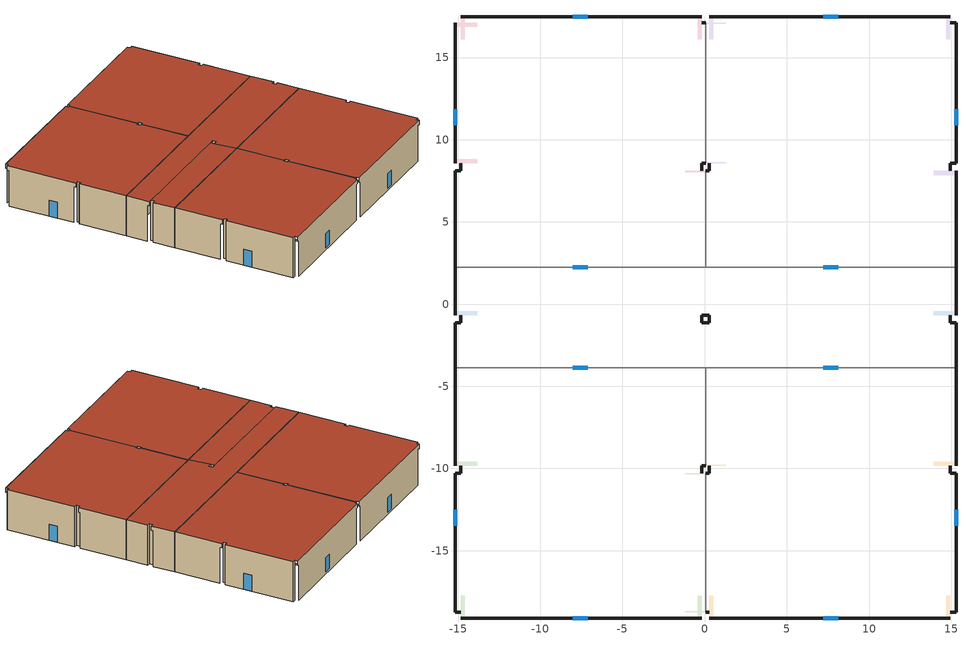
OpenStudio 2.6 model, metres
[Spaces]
101 Space
 floor outside: 1.27,-9.76 1.27,-9.83 0.05,-9.83 0.05,-9.76 z4.57; 0.53,-17.76 0.53,-19.1 0.28,-19.1 0.28,-17.76 z4.57; 15.29,-9.58 15.29,-9.83 13.94,-9.83 13.94,-9.58 z4.57; 14.93,-17.76 14.93,-19.1 14.69,-19.1 14.69,-17.76 z4.57
 wall outside: 14.93,-18.75 15.29,-18.75 15.29,-10.29 14.93,-10.29 14.93,-9.83 / 0.05,-18.75 0.28,-18.75 / 0.28,-9.83 0.28,-10.29 0.05,-10.29 z0:5.12; 15.29,-9.83,5.12 15.29,-9.83,4.57 15.29,-9.58,4.57 15.29,-9.58,0 15.29,-3.86,0 15.29,-3.86,5.12; 0.28,-19.1,5.12 0.28,-19.1,4.57 0.53,-19.1,4.57 0.53,-19.1,0 14.69,-19.1,0 14.69,-19.1,4.57 14.93,-19.1,4.57 14.93,-19.1,5.12
 wall to 102 Space: 0.05,-3.86,5.12 0.05,-3.86,0 0.05,-9.76,0 0.05,-9.76,4.57 0.05,-9.83,4.57 0.05,-9.83,5.12; 0.05,-10.29,5.12 0.05,-10.29,4.57 0.05,-10.36,4.57 0.05,-10.36,0 0.05,-18.68,0 0.05,-18.68,4.57 0.05,-18.75,4.57 0.05,-18.75,5.12
 wall to 105 Space: 15.29,-3.86 0.05,-3.86 z0:5.12
 window: 15.29,-13.49 15.29,-12.52 z0:2.06; 7.21,-19.1 8.13,-19.1 z0.3:2.13
 window inside: 8.13,-3.86 7.21,-3.86 z0:2.13
 roof outside: 14.93,-19.1 14.93,-18.75 15.29,-18.75 15.29,-10.29 14.93,-10.29 14.93,-9.83 15.29,-9.83 15.29,-3.86 0.05,-3.86 0.05,-9.83 0.28,-9.83 0.28,-10.29 0.05,-10.29 0.05,-18.75 0.28,-18.75 0.28,-19.1 z5.12
102 Space
 floor outside: -13.84,-9.58 -13.84,-9.83 -15.19,-9.83 -15.19,-9.58 z4.57; -14.59,-17.76 -14.59,-19.1 -14.83,-19.1 -14.83,-17.76 z4.57; 0.05,-10.29 0.05,-10.36 -1.17,-10.36 -1.17,-10.29 z4.57; -0.18,-17.76 -0.18,-18.68 0.05,-18.68 0.05,-18.75 -0.18,-18.75 -0.18,-19.1 -0.43,-19.1 -0.43,-18.75 -1.17,-18.75 -1.17,-18.68 -0.43,-18.68 -0.43,-17.76 z4.57
 wall outside: -0.18,-10.29 -0.18,-9.83 0.05,-9.83 / -14.83,-9.83 -14.83,-10.29 -15.19,-10.29 -15.19,-18.75 -14.83,-18.75 z0:5.12; -14.83,-19.1,5.12 -14.83,-19.1,4.57 -14.59,-19.1,4.57 -14.59,-19.1,0 -0.43,-19.1,0 -0.43,-19.1,4.57 -0.18,-19.1,4.57 -0.18,-19.1,5.12; -15.19,-3.86,5.12 -15.19,-3.86,0 -15.19,-9.58,0 -15.19,-9.58,4.57 -15.19,-9.83,4.57 -15.19,-9.83,5.12
 wall to 105 Space: 0.05,-3.86 -15.19,-3.86 z0:5.12
 window: -8.03,-19.1 -7.11,-19.1 z0.3:2.13; -15.19,-12.52 -15.19,-13.49 z0:2.06
 window inside: -7.11,-3.86 -8.03,-3.86 z0:2.13
 roof outside: -0.18,-19.1 -0.18,-18.75 0.05,-18.75 0.05,-10.29 -0.18,-10.29 -0.18,-9.83 0.05,-9.83 0.05,-3.86 -15.19,-3.86 -15.19,-9.83 -14.83,-9.83 -14.83,-10.29 -15.19,-10.29 -15.19,-18.75 -14.83,-18.75 -14.83,-19.1 z5.12
105 Space
 floor outside: -13.84,-0.44 -13.84,-0.69 -15.19,-0.69 -15.19,-0.44 z4.57; 15.29,-0.44 15.29,-0.69 13.94,-0.69 13.94,-0.44 z4.57
 wall outside: 15.29,-3.86 15.29,-1.14 14.93,-1.14 14.93,-0.69 / -14.83,-0.69 -14.83,-1.14 -15.19,-1.14 -15.19,-3.86 / 0.28,-1.14 -0.18,-1.14 -0.18,-0.69 0.28,-0.69 0.28,-1.14 z0:5.12; 15.29,-0.69,5.12 15.29,-0.69,4.57 15.29,-0.44,4.57 15.29,-0.44,0 15.29,2.23,0 15.29,2.23,5.12; -15.19,2.23,5.12 -15.19,2.23,0 -15.19,-0.44,0 -15.19,-0.44,4.57 -15.19,-0.69,4.57 -15.19,-0.69,5.12
 wall to 103 Space: 0.05,2.23 -15.19,2.23 z0:5.12
 wall to 104 Space: 15.29,2.23 0.05,2.23 z0:5.12
 window inside: -7.11,2.23 -8.03,2.23 / 8.13,2.23 7.21,2.23 z0:2.13
 roof outside: 0.05,-3.86 -0.18,-1.14 -0.18,-0.69 -14.83,-0.69 -14.83,-1.14 -15.19,-1.14 -15.19,-3.86 z5.12; 15.29,-3.86 15.29,-1.14 14.93,-1.14 14.93,-0.69 15.29,-0.69 15.29,2.23 -15.19,2.23 -15.19,-0.69 0.28,-0.69 0.28,-1.14 -0.18,-1.14 0.05,-3.86 z5.12
103 Space
 floor outside: -13.84,8.81 -13.84,8.56 -15.19,8.56 -15.19,8.81 z4.57; 0.05,8.1 0.05,8.03 -1.17,8.03 -1.17,8.1 z4.57; -0.18,17.47 -0.18,16.13 -0.43,16.13 -0.43,17.47 z4.57; -14.59,17.47 -14.59,17.12 -13.84,17.12 -13.84,16.87 -14.59,16.87 -14.59,16.13 -14.83,16.13 -14.83,16.87 -15.19,16.87 -15.19,17.12 -14.83,17.12 -14.83,17.47 z4.57
 wall outside: 0.05,17.12 -0.18,17.12 / -0.18,8.1 -0.18,8.56 0.05,8.56 / -14.83,8.56 -14.83,8.1 -15.19,8.1 -15.19,2.23 z0:5.12; -0.18,17.47,5.12 -0.18,17.47,4.57 -0.43,17.47,4.57 -0.43,17.47,0 -14.59,17.47,0 -14.59,17.47,4.57 -14.83,17.47,4.57 -14.83,17.47,5.12; -15.19,17.12,5.12 -15.19,17.12,4.57 -15.19,16.87,4.57 -15.19,16.87,0 -15.19,8.81,0 -15.19,8.81,4.57 -15.19,8.56,4.57 -15.19,8.56,5.12
 wall to 104 Space: 0.05,2.23,5.12 0.05,2.23,0 0.05,8.03,0 0.05,8.03,4.57 0.05,8.1,4.57 0.05,8.1,5.12; 0.05,8.56,5.12 0.05,8.56,4.57 0.05,8.63,4.57 0.05,8.63,0 0.05,17.05,0 0.05,17.05,4.57 0.05,17.12,4.57 0.05,17.12,5.12
 window: -7.11,17.47 -8.03,17.47 z0.3:2.13; -15.19,11.86 -15.19,10.89 z0:2.06
 roof outside: 0.05,2.23 0.05,8.1 -0.18,8.1 -0.18,8.56 0.05,8.56 0.05,17.12 -0.18,17.12 -0.18,17.47 -14.83,17.47 -14.83,17.12 -15.19,17.12 -15.19,8.56 -14.83,8.56 -14.83,8.1 -15.19,8.1 -15.19,2.23 z5.12
104 Space
 floor outside: 1.27,8.63 1.27,8.56 0.05,8.56 0.05,8.63 z4.57; 15.29,8.1 15.29,7.85 13.94,7.85 13.94,8.1 z4.57; 14.93,17.47 14.93,16.13 14.69,16.13 14.69,17.47 z4.57; 0.53,17.47 0.53,17.12 1.27,17.12 1.27,17.05 0.53,17.05 0.53,16.13 0.28,16.13 0.28,17.05 0.05,17.05 0.05,17.12 0.28,17.12 0.28,17.47 z4.57
 wall outside: 0.28,8.56 0.28,8.1 0.05,8.1 / 14.93,8.1 14.93,8.56 15.29,8.56 15.29,17.12 14.93,17.12 z0:5.12; 14.93,17.47,5.12 14.93,17.47,4.57 14.69,17.47,4.57 14.69,17.47,0 0.53,17.47,0 0.53,17.47,4.57 0.28,17.47,4.57 0.28,17.47,5.12; 15.29,2.23,5.12 15.29,2.23,0 15.29,7.85,0 15.29,7.85,4.57 15.29,8.1,4.57 15.29,8.1,5.12
 window: 8.13,17.47 7.21,17.47 z0.3:2.13; 15.29,10.89 15.29,11.86 z0:2.06
 roof outside: 15.29,2.23 15.29,8.1 14.93,8.1 14.93,8.56 15.29,8.56 15.29,17.12 14.93,17.12 14.93,17.47 0.28,17.47 0.28,17.12 0.05,17.12 0.05,8.56 0.28,8.56 0.28,8.1 0.05,8.1 0.05,2.23 z5.12
[Building]
bldg-1
[ThermalZone] Use Ideal Air Loads=No
Zone 1; Zone 2; Zone 3; Zone 4; Zone 5
[Sizing:Zone] Zone Cooling Design Supply Air Temperature Input Method=SupplyAirTemperature; Zone Cooling Design Supply Air Temperature {C}=14; Zone Cooling Design Supply Air Temperature Difference {deltaC}=11.11; Zone Heating Design Supply Air Temperature Input Method=SupplyAirTemperature; Zone Heating Design Supply Air Temperature {C}=40; Zone Heating Design Supply Air Temperature Difference {deltaC}=11.11; Zone Cooling Design Supply Air Humidity Ratio {kg-H2O/kg-air}=0.0085; Zone Heating Design Supply Air Humidity Ratio {kg-H2O/kg-air}=0.008; Cooling Design Air Flow Method=DesignDay; Heating Design Air Flow Method=DesignDay; Account for Dedicated Outdoor Air System=No; Dedicated Outdoor Air System Control Strategy=NeutralSupplyAir; Dedicated Outdoor Air Low Setpoint Temperature for Design {C}=autosize; Dedicated Outdoor Air High Setpoint Temperature for Design {C}=autosize
Zone 1; Zone 2; Zone 3; Zone 4; Zone 5
[BuildingStory]
Level 1
[Space] Building Story=Level 1
Name | Space Type | Thermal Zone
101 Space | OfficeEnclosed | Zone 1
102 Space | OfficeEnclosed | Zone 2
103 Space | OfficeEnclosed | Zone 3
104 Space | OfficeEnclosed | Zone 4
105 Space |  | Zone 5
[SpaceType]
OfficeEnclosed
